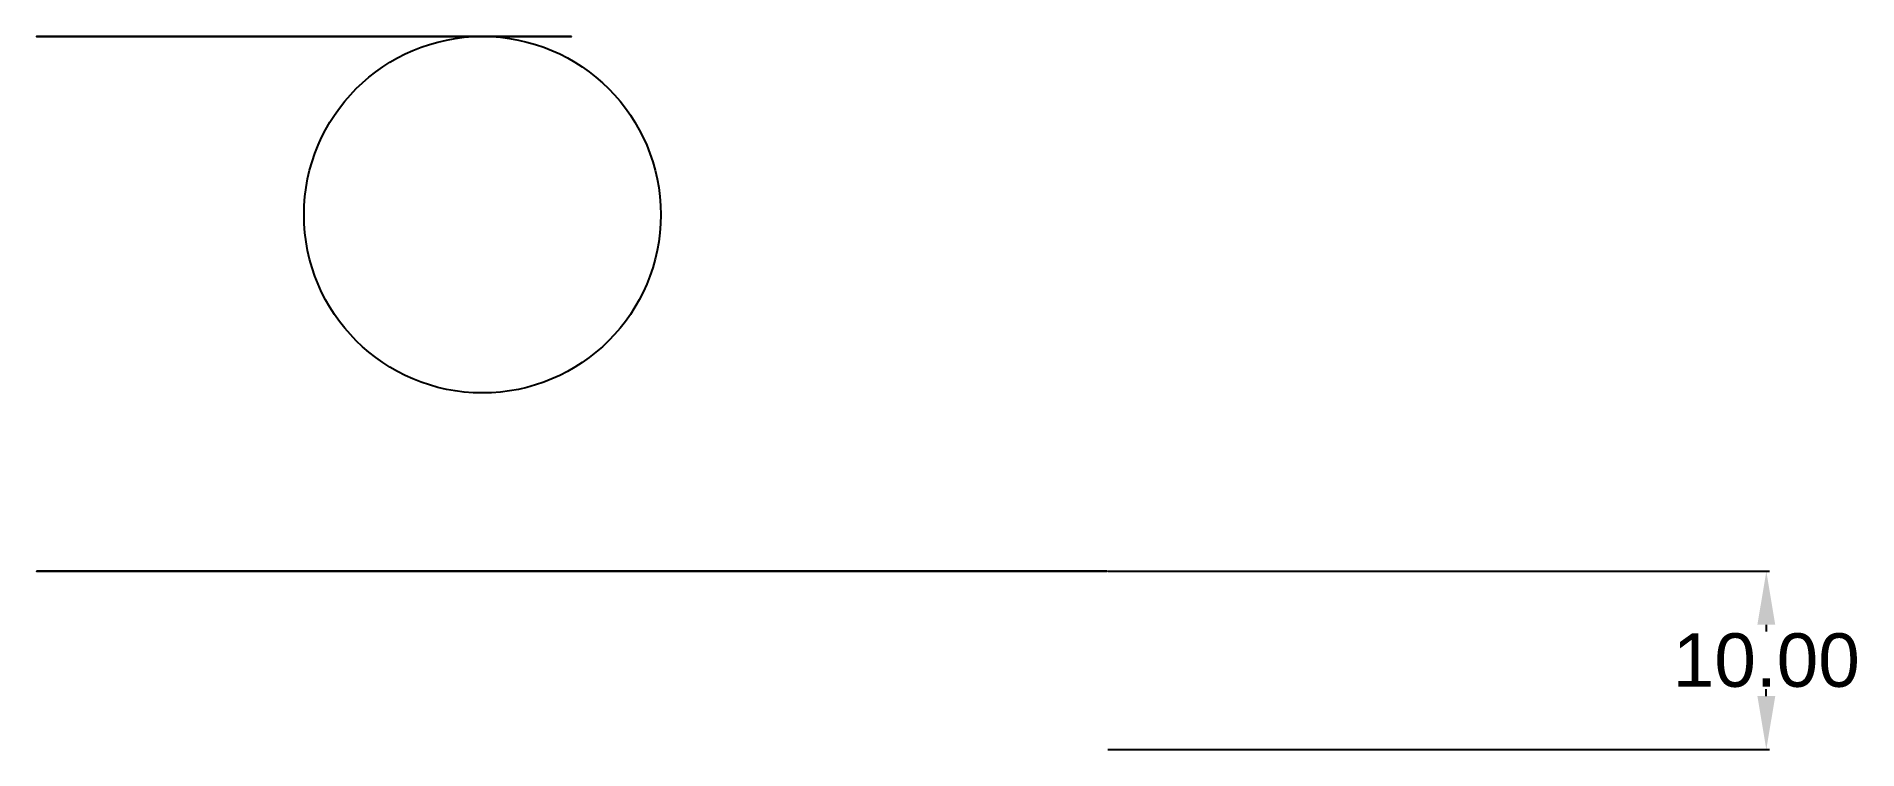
# Model space of a CAD drawing. Header units: inches. Extents: x 0 to 102, y -10 to 30.
import ezdxf

# ---------------------------------------------------------------- set-up
doc = ezdxf.new("R2010")
doc.units = ezdxf.units.IN
doc.header["$MEASUREMENT"] = 0
doc.styles.get("Standard").update_dxf_attribs({"font": 'arial.ttf'})
doc.dimstyles.get("Standard").update_dxf_attribs({"dimtxt": 3, "dimasz": 3, "dimexe": 0.18, "dimexo": 0.0625, "dimgap": 0.09, "dimtad": 0, "dimtih": 1, "dimtoh": 1, "dimzin": 0, "dimdsep": 46, "dimtxsty": 'Standard', "dimcen": 0.09, "dimadec": 0, "dimazin": 0, "dimtfac": 1, "dimtofl": 0, "dimtmove": 0, "dimatfit": 3, "dimfxl": 1, "dimtolj": 1, "dimtzin": 0, "dimarcsym": 0})

# ---------------------------------------------------------------- blocks, each defined once
blk = doc.blocks.new('*D3')
at = {"color": 0, "lineweight": -2, "transparency": 16777216}
for p, q in [((60.06, 0), (97.15, 0)), ((96.97, -3), (96.97, -3.38)), ((96.97, -7), (96.97, -6.62)), ((60.06, -10), (97.15, -10))]:
    blk.add_line(p, q, dxfattribs=at)
at = {"color": 0, "transparency": 16777216}
for points in [[(96.47, -3), (97.47, -3), (96.97, 0)], [(96.47, -7), (97.47, -7), (96.97, -10)]]:
    blk.add_solid(points, dxfattribs=at)
at = {"layer": 'Defpoints', "color": 0, "transparency": 16777216}
for p in [(60, 0), (96.97, 0), (60, -10)]:
    blk.add_point(p, dxfattribs=at)
at = {"color": 0, "transparency": 16777216, "insert": (96.97, -5), "char_height": 3, "attachment_point": 5}
blk.add_mtext('\\A1;10.00', dxfattribs=at)

msp = doc.modelspace()

# ---------------------------------------------------------------- linework, layer by layer
at = {"extrusion": (0, 1, 0), "elevation": 30}
msp.add_lwpolyline([(-30, -25), (0, -25), (0, -35), (-30, -35)], close=True, dxfattribs=at)
at = {"extrusion": (0, -1, 0)}
msp.add_lwpolyline([(0, -25), (60, -25), (60, -35), (0, -35)], close=True, dxfattribs=at)
at = {"extrusion": (0, 1, 0)}
for points in [[(0, -65), (-60, -65), (-60, -53.001), (0, -53.001)], [(0, -35), (-10, -35), (-10, -53.159), (0, -53.159)]]:
    msp.add_lwpolyline(points, close=True, dxfattribs=at)
msp.add_circle((25, 20, -53.001), 10)
for centre in [(-12.5, -12.5), (-47.5, -12.5)]:
    msp.add_circle(centre, 5, dxfattribs=at)

# ---------------------------------------------------------------- dimensions: what is measured, and where the dimension line sits
dim = msp.add_aligned_dim(p1=(60, -10), p2=(60, 0), distance=-36.974, dimstyle='Standard')
dim.commit()
dim.dimension.update_dxf_attribs({"geometry": '*D3', "text_midpoint": (96.974, -5)})

doc.saveas('drawing.dxf')
